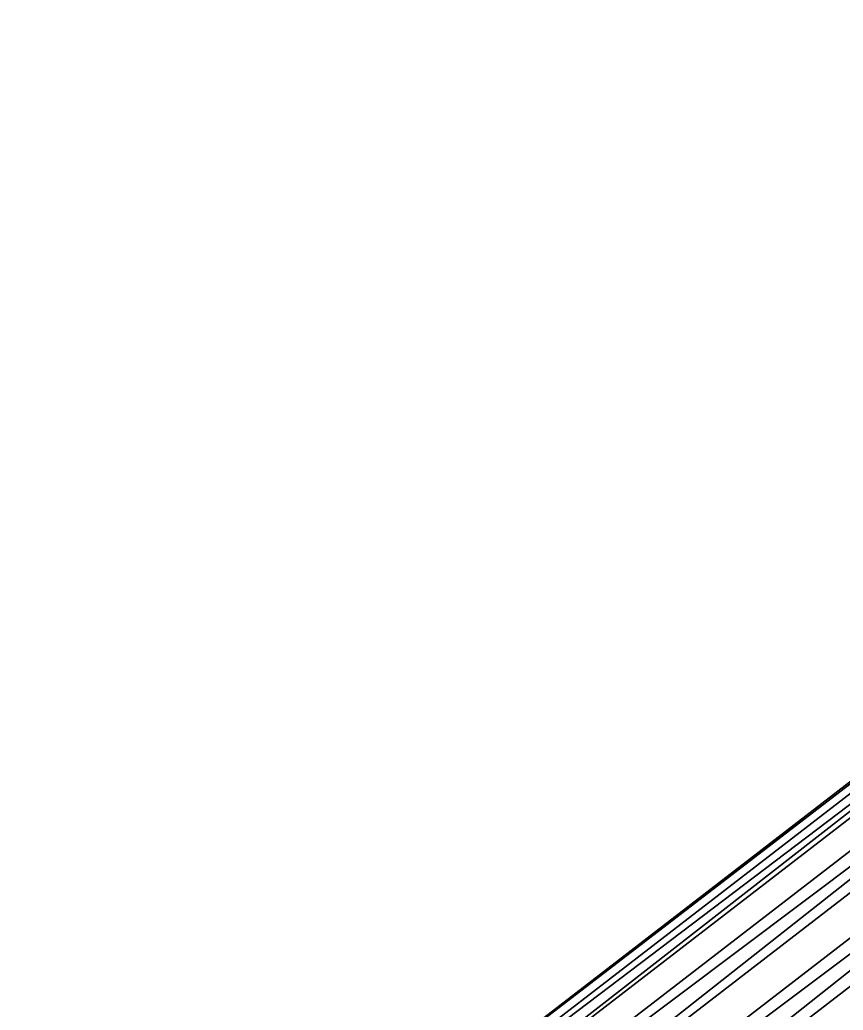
# Model space of a CAD drawing. Header units: metres. Extents: x -9.5 to 59.8, y -28.2 to 0.5.
# Drawn here: x 1.4673 to 1.6122, y -19.1976 to -19.0233 of the extents above; entities that cross this region are included whole.
import ezdxf

# ---------------------------------------------------------------- set-up
doc = ezdxf.new("R2010")
doc.units = ezdxf.units.M
doc.header["$LTSCALE"] = 12.7
doc.layers.add('CAPA0', color=7, linetype='CONTINUOUS')

msp = doc.modelspace()

# ---------------------------------------------------------------- meshes
at = {"layer": 'CAPA0', "color": 94, "linetype": 'Continuous'}
mesh = msp.add_polyface(dxfattribs=at)
corners = [(2.26423, -18.70682, -19.09111), (2.25682, -18.69721, -19.08605), (2.24886, -18.68689, -19.08774), (2.24247, -18.67861, -19.09571), (2.23938, -18.6746, -19.10785), (2.24041, -18.67594, -19.12089), (2.24528, -18.68226, -19.13134), (2.25269, -18.69186, -19.1364), (2.26066, -18.70219, -19.13472), (2.26704, -18.71047, -19.12674), (2.27013, -18.71448, -19.1146), (2.2691, -18.71314, -19.10156), (1.49213, -19.30229, -19.09111), (1.48472, -19.29268, -19.08605), (1.47676, -19.28235, -19.08774), (1.47038, -19.27408, -19.09571), (1.46729, -19.27007, -19.10785), (1.46832, -19.2714, -19.12089), (1.47319, -19.27772, -19.13134), (1.4806, -19.28733, -19.1364), (1.48856, -19.29766, -19.13472), (1.49494, -19.30593, -19.12674), (1.49804, -19.30994, -19.1146), (1.49701, -19.30861, -19.10156), (2.25476, -18.69454, -19.11123), (1.48266, -19.29001, -19.11123)]
mesh.append_faces([[corners[k] for k in face] for face in [(0, 1, 12), (1, 13, 12), (1, 2, 13), (2, 14, 13), (2, 3, 14), (3, 15, 14), (3, 4, 15), (4, 16, 15), (4, 5, 16), (5, 17, 16), (5, 6, 17), (6, 18, 17), (6, 7, 18), (7, 19, 18), (7, 8, 19), (8, 20, 19), (8, 9, 20), (9, 21, 20), (9, 10, 21), (10, 22, 21), (10, 11, 22), (11, 23, 22), (11, 0, 23), (0, 12, 23), (24, 1, 0), (24, 2, 1), (24, 3, 2), (24, 4, 3), (24, 5, 4), (24, 6, 5), (24, 7, 6), (24, 8, 7), (24, 9, 8), (24, 10, 9), (24, 11, 10), (24, 0, 11), (25, 12, 13), (25, 13, 14), (25, 14, 15), (25, 15, 16), (25, 16, 17), (25, 17, 18), (25, 18, 19), (25, 19, 20), (25, 20, 21), (25, 21, 22), (25, 22, 23), (25, 23, 12)]], dxfattribs={"color": 94})

doc.saveas('drawing.dxf')
